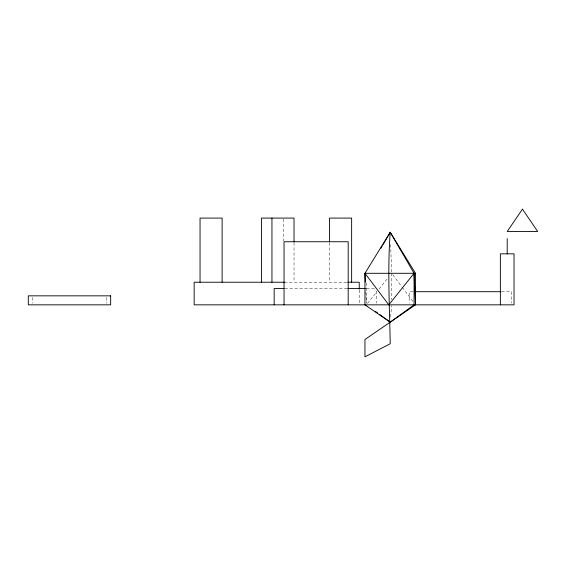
<?xml version="1.0" encoding="UTF-8"?>
<svg xmlns="http://www.w3.org/2000/svg" width="566" height="566" viewBox="0 0 566 566"><rect width="100%" height="100%" fill="white"/><g stroke="black" fill="none" stroke-linecap="round" stroke-linejoin="round"><path stroke-width="0.42" stroke-dasharray="2.83 2.12" d="M390.653 316.974L391.587 305.704M367.483 303.468L376.822 291.808M379.022 289.07L387.816 278.097M284.422 282.229L347.807 282.229M284.882 288.54L347.75 288.54M366.641 288.54L374.876 288.54M413.017 291.695L409.161 291.695L409.161 303.086M501.632 291.695L511.515 291.695L511.515 303.086M392.719 274.694L401.726 286.615M402.256 287.316L413.378 302.039M365.785 291.695L366.308 303.086M390.653 244.484L391.63 272.423M391.658 273.293L391.658 299.584M376.524 291.115L376.524 303.121M366.386 282.929L366.386 303.086M359.24 290.061L359.24 303.1M329.554 242.687L329.554 282.229M294.03 242.687L294.03 282.229M283.552 218.964L283.552 240.932M106.373 297.475L106.373 303.206M32.587 297.475L32.587 303.206"/><path stroke-width="0.85" d="M390.222 232.265C387.441 269.444 389.564 306.574 390.222 343.725L364.95 356.849L364.95 339.501L415.501 304.841L415.501 273.293L390.222 232.265L364.95 273.293L364.95 304.841L390.222 322.174L414.064 304.841L414.064 273.293L390.222 232.265L383.161 244.42M380.953 248.219L382.276 245.941M365.346 282.059L364.95 273.293L415.501 273.293M284.422 282.229L194.159 282.229L194.159 304.841L514.041 304.841L514.041 253.837L500.372 253.837L500.372 304.841M347.694 282.229L359.24 282.229L359.24 289.191M284.054 288.54L274.17 288.54L274.17 304.841M347.75 288.54L365.785 288.54M414.737 291.695L500.804 291.695M375.499 311.47L377.607 312.998M379.708 314.526L390.222 322.174M364.95 273.293L388.792 304.841L414.064 273.293L415.501 304.841M507.207 238.59L507.207 253.837M351.635 282.229L351.635 218.087L329.554 218.087L329.554 241.809M348.189 304.841L348.189 241.746L284.047 241.746L284.047 304.841M294.03 241.809L294.03 218.087L261.471 218.087L261.471 282.229M271.949 218.087L271.949 282.229M222.127 282.229L222.127 218.087L200.046 218.087L200.046 282.229M522.453 209.151L507.207 231.494L537.7 231.494L522.453 209.151M110.66 295.841L28.3 295.841L28.3 304.841L110.66 304.841L110.66 295.841"/></g></svg>
